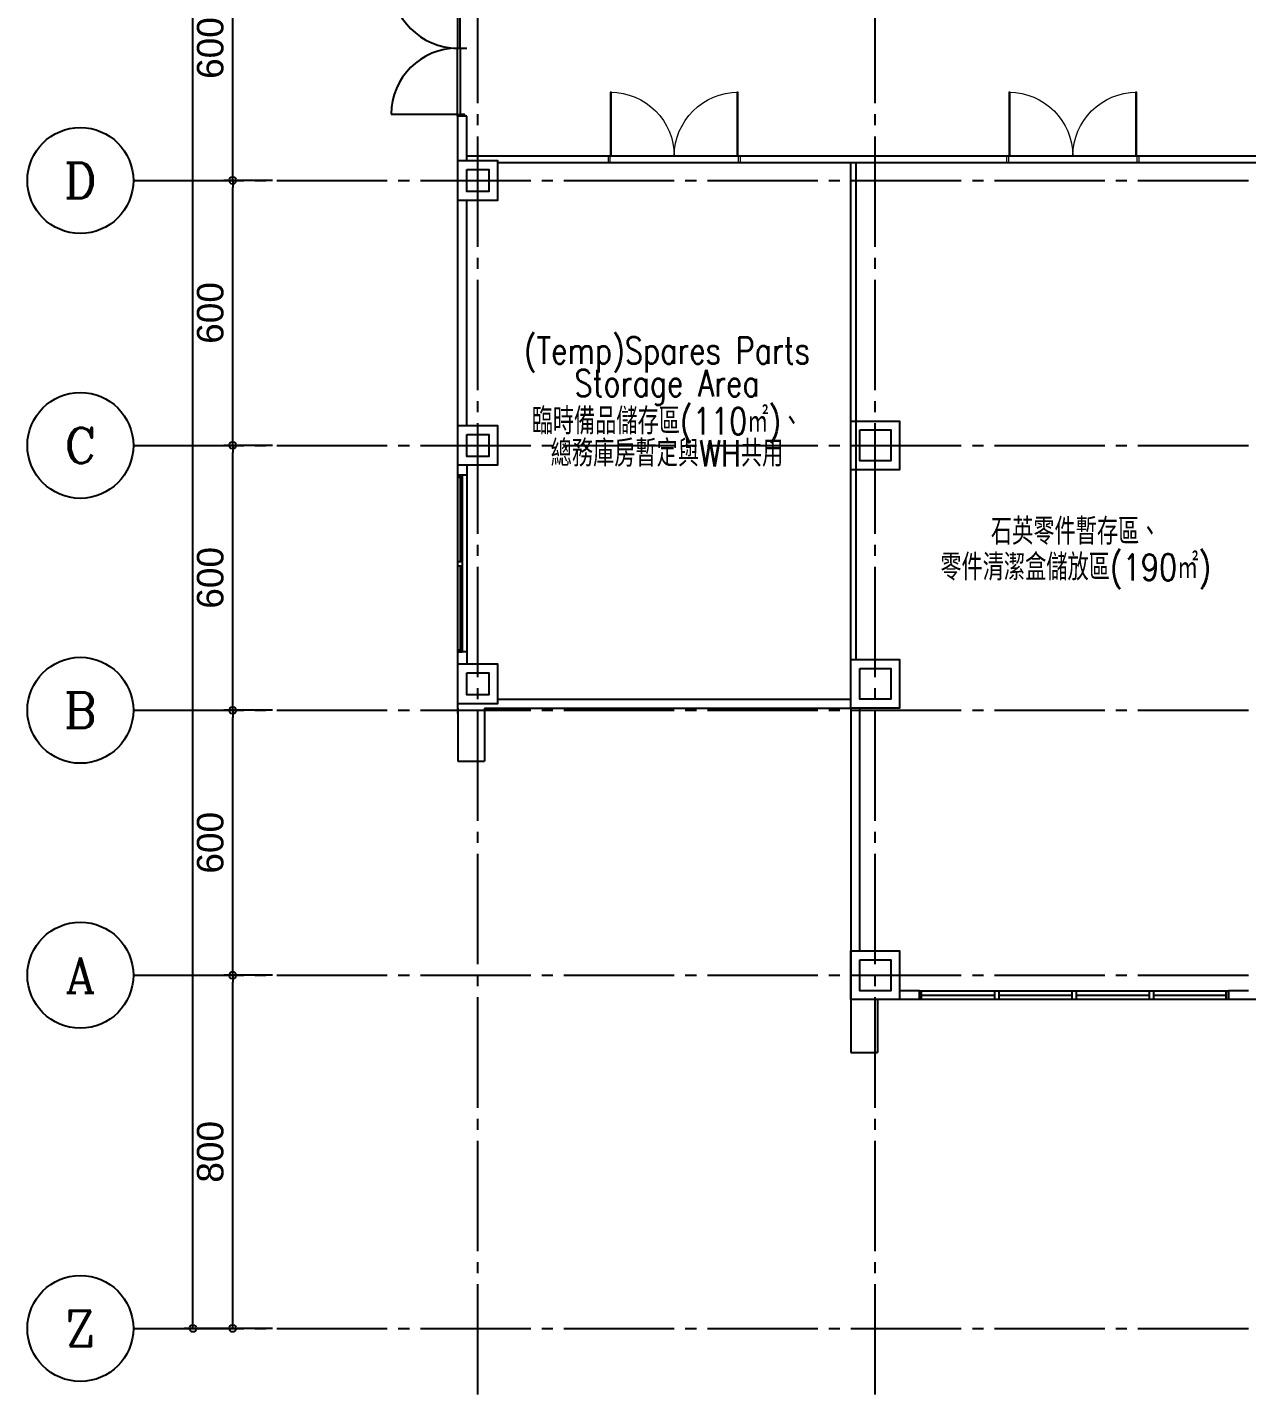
# Model space of a CAD drawing. Header units: millimetres. Extents: x -8103 to 195597, y 6477 to 112111.
# Drawn here: x -960 to 1801, y 10600 to 13697 of the extents above; entities that cross this region are included whole.
import ezdxf
from ezdxf.enums import TextEntityAlignment as Align

# ---------------------------------------------------------------- set-up
doc = ezdxf.new("R2010")
doc.units = ezdxf.units.MM
doc.header["$LTSCALE"] = 100
doc.linetypes.add('X-N-FAB-L10$0$COL-CEN-LIN', pattern=[3.25, 2.5, -0.25, 0.25, -0.25])
for name, color, linetype in [('0-XREF', 7, 'Continuous'), ('X-N-FAB-L10$0$0-MC', 8, 'Continuous'), ('X-N-FAB-L10$0$0-NC', 8, 'Continuous'), ('X-N-FAB-L10$0$08', 8, 'Continuous'), ('X-N-FAB-L10$0$A-WALL-IN', 8, 'Continuous'), ('X-N-FAB-L10$0$BEAM', 8, 'Continuous'), ('X-N-FAB-L10$0$BLOCK', 8, 'Continuous'), ('X-N-FAB-L10$0$CCL', 8, 'X-N-FAB-L10$0$COL-CEN-LIN'), ('X-N-FAB-L10$0$COL', 8, 'Continuous'), ('X-N-FAB-L10$0$COL-S', 8, 'Continuous'), ('X-N-FAB-L10$0$DOOR', 8, 'Continuous'), ('X-N-FAB-L10$0$TXT-CODE', 8, 'Continuous'), ('X-N-FAB-L10$0$WALL-RC', 8, 'Continuous'), ('X-N-FAB-L10$0$WIN-S', 8, 'Continuous')]:
    doc.layers.add(name, color=color, linetype=linetype)
doc.layers.add('X-N-FAB-L10$0$A-BLOCK', color=8, linetype='Continuous', plot=False)
doc.layers.add('X-N-FAB-L10$0$DIM', color=8, linetype='Continuous', plot=False)
doc.styles.add('X-N-FAB-L10$0$CHINA', font='simplex.shx', dxfattribs={"width": 0.75, "bigfont": 'chineset.shx'})
doc.styles.add('X-N-FAB-L10$0$COL-NUM', font='romanc')
doc.styles.add('X-N-FAB-L10$0$DimStyUse', font='romans.shx', dxfattribs={"width": 0.7})
doc.styles.add('X-N-FAB-L10$0$Gen-Text', font='arial.ttf', dxfattribs={"height": 2.5})
doc.dimstyles.new('X-N-FAB-L10$0$cirl', dxfattribs={"dimtxt": 200, "dimasz": 50, "dimexe": 50, "dimexo": 0, "dimgap": 20, "dimtad": 1, "dimdsep": 46, "dimtxsty": 'X-N-FAB-L10$0$DimStyUse', "dimblk": 'X-N-FAB-L10$0$_Origin', "dimcen": 10, "dimdle": 50, "dimclrt": 2, "dimazin": 0, "dimtfac": 1, "dimtix": 1, "dimtmove": 2, "dimatfit": 3, "dimfxl": 10, "dimtolj": 1, "dimarcsym": 0})

# ---------------------------------------------------------------- blocks, each defined once
blk = doc.blocks.new('X-N-FAB-L10$0$cn-y')
at = {"layer": 'X-N-FAB-L10$0$0-MC'}
blk.add_circle((-50, 0), 50, dxfattribs=at)
at = {"layer": 'X-N-FAB-L10$0$0-NC', "style": 'X-N-FAB-L10$0$COL-NUM'}
blk.add_attdef('GRID-Y', text='', height=50, dxfattribs=at).set_placement((-50, 0), align=Align.MIDDLE_CENTER)
blk = doc.blocks.new('X-N-FAB-L10$0$_Origin')
at = {"color": 0, "linetype": 'ByBlock', "lineweight": -2}
blk.add_line((0, 0), (-1, 0), dxfattribs=at)
blk.add_circle((0, 0), 0.5, dxfattribs=at)
blk = doc.blocks.new('*D112')
at = {"layer": 'X-N-FAB-L10$0$DIM', "color": 0, "lineweight": -2, "transparency": 16777216}
for p, q in [((-27505, 8800), (-27615, 8800)), ((-27595, 166), (-27595, 8784)), ((-27505, 150), (-27615, 150))]:
    blk.add_line(p, q, dxfattribs=at)
at = {"layer": 'X-N-FAB-L10$0$DIM', "color": 0, "lineweight": -2, "transparency": 16777216, "xscale": 16, "yscale": 16, "zscale": 16}
for p, rotation in [((-27595, 8800), 90), ((-27595, 150), 270)]:
    blk.add_blockref('X-N-FAB-L10$0$_Origin', p, dxfattribs=dict(at, rotation=rotation))
at = {"layer": 'X-N-FAB-L10$0$DIM', "color": 2, "transparency": 16777216, "insert": (-27645.6, 4475), "char_height": 2.5, "attachment_point": 5, "rotation": 90, "style": 'X-N-FAB-L10$0$Gen-Text'}
blk.add_mtext('\\A1;{\\H24x;8650}', dxfattribs=at)
blk = doc.blocks.new('*D113')
at = {"layer": 'X-N-FAB-L10$0$DIM', "color": 0, "lineweight": -2, "transparency": 16777216}
for p, q in [((-27415, 950), (-27525, 950)), ((-27505, 166), (-27505, 934)), ((-27415, 150), (-27525, 150))]:
    blk.add_line(p, q, dxfattribs=at)
at = {"layer": 'X-N-FAB-L10$0$DIM', "color": 0, "lineweight": -2, "transparency": 16777216, "xscale": 16, "yscale": 16, "zscale": 16}
for p, rotation in [((-27505, 950), 90), ((-27505, 150), 270)]:
    blk.add_blockref('X-N-FAB-L10$0$_Origin', p, dxfattribs=dict(at, rotation=rotation))
at = {"layer": 'X-N-FAB-L10$0$DIM', "color": 2, "transparency": 16777216, "insert": (-27555.6, 550), "char_height": 2.5, "attachment_point": 5, "rotation": 90, "style": 'X-N-FAB-L10$0$Gen-Text'}
blk.add_mtext('\\A1;{\\H24x;800}', dxfattribs=at)
blk = doc.blocks.new('*D114')
at = {"layer": 'X-N-FAB-L10$0$DIM', "color": 0, "lineweight": -2, "transparency": 16777216}
for p, q in [((-27415, 1550), (-27525, 1550)), ((-27505, 966), (-27505, 1534)), ((-27415, 950), (-27525, 950))]:
    blk.add_line(p, q, dxfattribs=at)
at = {"layer": 'X-N-FAB-L10$0$DIM', "color": 0, "lineweight": -2, "transparency": 16777216, "xscale": 16, "yscale": 16, "zscale": 16}
for p, rotation in [((-27505, 1550), 90), ((-27505, 950), 270)]:
    blk.add_blockref('X-N-FAB-L10$0$_Origin', p, dxfattribs=dict(at, rotation=rotation))
at = {"layer": 'X-N-FAB-L10$0$DIM', "color": 2, "transparency": 16777216, "insert": (-27555.6, 1250), "char_height": 2.5, "attachment_point": 5, "rotation": 90, "style": 'X-N-FAB-L10$0$Gen-Text'}
blk.add_mtext('\\A1;{\\H24x;600}', dxfattribs=at)
blk = doc.blocks.new('*D115')
at = {"layer": 'X-N-FAB-L10$0$DIM', "color": 0, "lineweight": -2, "transparency": 16777216}
for p, q in [((-27415, 2150), (-27525, 2150)), ((-27505, 1566), (-27505, 2134)), ((-27415, 1550), (-27525, 1550))]:
    blk.add_line(p, q, dxfattribs=at)
at = {"layer": 'X-N-FAB-L10$0$DIM', "color": 0, "lineweight": -2, "transparency": 16777216, "xscale": 16, "yscale": 16, "zscale": 16}
for p, rotation in [((-27505, 2150), 90), ((-27505, 1550), 270)]:
    blk.add_blockref('X-N-FAB-L10$0$_Origin', p, dxfattribs=dict(at, rotation=rotation))
at = {"layer": 'X-N-FAB-L10$0$DIM', "color": 2, "transparency": 16777216, "insert": (-27555.6, 1850), "char_height": 2.5, "attachment_point": 5, "rotation": 90, "style": 'X-N-FAB-L10$0$Gen-Text'}
blk.add_mtext('\\A1;{\\H24x;600}', dxfattribs=at)
blk = doc.blocks.new('*D116')
at = {"layer": 'X-N-FAB-L10$0$DIM', "color": 0, "lineweight": -2, "transparency": 16777216}
for p, q in [((-27415, 2750), (-27525, 2750)), ((-27505, 2166), (-27505, 2734)), ((-27415, 2150), (-27525, 2150))]:
    blk.add_line(p, q, dxfattribs=at)
at = {"layer": 'X-N-FAB-L10$0$DIM', "color": 0, "lineweight": -2, "transparency": 16777216, "xscale": 16, "yscale": 16, "zscale": 16}
for p, rotation in [((-27505, 2750), 90), ((-27505, 2150), 270)]:
    blk.add_blockref('X-N-FAB-L10$0$_Origin', p, dxfattribs=dict(at, rotation=rotation))
at = {"layer": 'X-N-FAB-L10$0$DIM', "color": 2, "transparency": 16777216, "insert": (-27555.6, 2450), "char_height": 2.5, "attachment_point": 5, "rotation": 90, "style": 'X-N-FAB-L10$0$Gen-Text'}
blk.add_mtext('\\A1;{\\H24x;600}', dxfattribs=at)
blk = doc.blocks.new('*D117')
at = {"layer": 'X-N-FAB-L10$0$DIM', "color": 0, "lineweight": -2, "transparency": 16777216}
for p, q in [((-27415, 3350), (-27525, 3350)), ((-27505, 2766), (-27505, 3334)), ((-27415, 2750), (-27525, 2750))]:
    blk.add_line(p, q, dxfattribs=at)
at = {"layer": 'X-N-FAB-L10$0$DIM', "color": 0, "lineweight": -2, "transparency": 16777216, "xscale": 16, "yscale": 16, "zscale": 16}
for p, rotation in [((-27505, 3350), 90), ((-27505, 2750), 270)]:
    blk.add_blockref('X-N-FAB-L10$0$_Origin', p, dxfattribs=dict(at, rotation=rotation))
at = {"layer": 'X-N-FAB-L10$0$DIM', "color": 2, "transparency": 16777216, "insert": (-27555.6, 3050), "char_height": 2.5, "attachment_point": 5, "rotation": 90, "style": 'X-N-FAB-L10$0$Gen-Text'}
blk.add_mtext('\\A1;{\\H24x;600}', dxfattribs=at)
blk = doc.blocks.new('*U90')
at = {"layer": 'X-N-FAB-L10$0$COL', "ltscale": 0.1}
blk.add_lwpolyline([(0, 0), (90, 0), (90, -90), (0, -90)], close=True, dxfattribs=at)
blk = doc.blocks.new('*U87')
at = {"layer": 'X-N-FAB-L10$0$COL', "ltscale": 0.1}
blk.add_lwpolyline([(0, 0), (110, 0), (110, -110), (0, -110)], close=True, dxfattribs=at)
blk = doc.blocks.new('X-N-FAB-L10$0$A$C5b9bb6f0')
at = {"layer": 'X-N-FAB-L10$0$08'}
for p, q in [((2684.1, 3846.3), (2694.1, 3846.3)), ((2684.1, 3446.3), (2694.1, 3446.3)), ((3729.1, 2679), (3729.1, 2659)), ((4429.1, 2679), (4429.1, 2659))]:
    blk.add_line(p, q, dxfattribs=at)
at = {"layer": 'X-N-FAB-L10$0$DOOR'}
for p, q in [((2674.1, 4814), (2704.1, 4814)), ((2533.1, 4664), (2683.1, 4664))]:
    blk.add_line(p, q, dxfattribs=at)
for points in [[(2683.1, 4965.5), (2683.1, 4814), (2689.1, 4814), (2689.1, 4965.5)], [(2683.1, 4662.5), (2683.1, 4814), (2689.1, 4814), (2689.1, 4662.5)]]:
    blk.add_lwpolyline(points, close=True, dxfattribs=at)
blk.add_lwpolyline([(2685.6, 4659.5), (2683.1, 4659.5), (2683.1, 4662), (2689.6, 4662), (2689.6, 4664), (2698.1, 4664), (2698.1, 4661.5), (2695.6, 4661.5)], dxfattribs=at)
for centre, start, end in [((2683.1, 4964), 180, 270), ((2683.1, 4664), 90, 180)]:
    blk.add_arc(centre, 150, start, end, dxfattribs=at)
at = {"layer": 'X-N-FAB-L10$0$WALL-RC'}
for p, q in [((2704.1, 4659.5), (2684.1, 4659.5)), ((2684.1, 4559), (2684.1, 4659.5)), ((2704.1, 4559), (2704.1, 4659.5)), ((2684.1, 3846.3), (2684.1, 4559)), ((2704.1, 3959), (2704.1, 4469)), ((2704.1, 3846.3), (2684.1, 3846.3)), ((2704.1, 3869), (2704.1, 3846.3)), ((2704.1, 3446.3), (2684.1, 3446.3)), ((2684.1, 3307), (2684.1, 3446.3)), ((2704.1, 3446.3), (2704.1, 3419)), ((2684.1, 3319), (2684.1, 3199)), ((2744.1, 3319), (3574.1, 3319)), ((2744.1, 3319), (2744.1, 3199)), ((2774.1, 3339), (3574.1, 3339)), ((3574.1, 3319), (3574.1, 2539)), ((3594.1, 2769), (3594.1, 3319)), ((2684.1, 3199), (2744.1, 3199)), ((3729.1, 2679), (3684.1, 2679)), ((3729.1, 2659), (3729.1, 2679)), ((4474.1, 2679), (4429.1, 2679)), ((3634.1, 2659), (3634.1, 2539)), ((3729.1, 2659), (3634.1, 2659)), ((5709.1, 2659), (4429.1, 2659)), ((3574.1, 2539), (3634.1, 2539))]:
    blk.add_line(p, q, dxfattribs=at)
at = {"layer": 'X-N-FAB-L10$0$WIN-S'}
for p, q in [((2684.1, 3446.3), (2684.1, 3846.3)), ((2694.1, 3841.3), (2684.1, 3841.3)), ((2689.1, 3841.3), (2689.1, 3651.3)), ((2694.1, 3846.3), (2694.1, 3446.3)), ((2704.1, 3846.3), (2704.1, 3446.3)), ((2684.1, 3651.3), (2694.1, 3651.3)), ((2684.1, 3641.3), (2694.1, 3641.3)), ((2689.1, 3641.3), (2689.1, 3451.3)), ((2684.1, 3451.3), (2694.1, 3451.3)), ((3729.1, 2679), (4429.1, 2679)), ((3734.1, 2659), (3734.1, 2679)), ((3734.1, 2669), (3899.1, 2669)), ((3899.1, 2679), (3899.1, 2659)), ((3909.1, 2679), (3909.1, 2659)), ((3909.1, 2669), (4074.1, 2669)), ((4074.1, 2679), (4074.1, 2659)), ((4084.1, 2679), (4084.1, 2659)), ((4084.1, 2669), (4249.1, 2669)), ((4249.1, 2679), (4249.1, 2659)), ((4259.1, 2679), (4259.1, 2659)), ((4259.1, 2669), (4424.1, 2669)), ((4424.1, 2659), (4424.1, 2679)), ((4429.1, 2659), (4429.1, 2679)), ((4429.1, 2659), (3729.1, 2659))]:
    blk.add_line(p, q, dxfattribs=at)
blk = doc.blocks.new('X-N-FAB-L10$0$萬用門(22改)-REVISED[26]_1')
at = {"layer": 'X-N-FAB-L10$0$DOOR', "color": 4, "lineweight": 0}
for p, q in [((1368.5, 6015), (1368.5, 6020)), ((1368.5, 6020), (1383.5, 6020)), ((1383.5, 6015), (1368.5, 6015)), ((1383.5, 6020), (1383.5, 6015)), ((1383.5, 6015), (1528.5, 6015)), ((1383.5, 6012), (1383.5, 6015)), ((1528.5, 6012), (1383.5, 6012)), ((1528.5, 6015), (1528.5, 6012)), ((1368.5, 5720), (1368.5, 5725)), ((1368.5, 5725), (1383.5, 5725)), ((1383.5, 5720), (1368.5, 5720)), ((1383.5, 5728), (1528.5, 5728)), ((1383.5, 5725), (1383.5, 5728)), ((1528.5, 5725), (1383.5, 5725)), ((1383.5, 5725), (1383.5, 5720)), ((1528.5, 5728), (1528.5, 5725))]:
    blk.add_line(p, q, dxfattribs=at)
for centre, start, end in [((1383.5, 6015), 270, 0), ((1383.5, 5725), 0, 90)]:
    blk.add_arc(centre, 145, start, end, dxfattribs=at)
blk = doc.blocks.new('X-N-FAB-L10$0$A$C467ba2ca')
at = {"layer": 'X-N-FAB-L10$0$CCL'}
for p, q in [((-26950, 0), (-26950, 9160)), ((-26050, 0), (-26050, 9160)), ((-27730, 2750), (360, 2750)), ((-27730, 2150), (360, 2150)), ((-27730, 1550), (360, 1550)), ((-27730, 950), (360, 950)), ((-27730, 150), (360, 150))]:
    blk.add_line(p, q, dxfattribs=at)
at = {"layer": 'X-N-FAB-L10$0$COL-S'}
for points in [[(-26975, 2775), (-26925, 2775), (-26925, 2725), (-26975, 2725)], [(-26975, 2175), (-26925, 2175), (-26925, 2125), (-26975, 2125)], [(-26085, 2185), (-26015, 2185), (-26015, 2115), (-26085, 2115)], [(-26085, 1645), (-26015, 1645), (-26015, 1575), (-26085, 1575)], [(-26975, 1635), (-26925, 1635), (-26925, 1585), (-26975, 1585)], [(-26085, 985), (-26015, 985), (-26015, 915), (-26085, 915)]]:
    blk.add_lwpolyline(points, close=True, dxfattribs=at)
at = {"layer": 'X-N-FAB-L10$0$A-BLOCK'}
ref = blk.add_blockref('X-N-FAB-L10$0$cn-y', (-27730, 2750), dxfattribs=dict(at, xscale=2.399999999999997, yscale=2.399999999999997, zscale=2.399999999999997))
ref.add_attrib('GRID-Y', 'D', dxfattribs={"layer": 'X-N-FAB-L10$0$0-NC', "height": 80, "style": 'X-N-FAB-L10$0$COL-NUM'}).set_placement((-27850, 2750), align=Align.MIDDLE_CENTER)
ref = blk.add_blockref('X-N-FAB-L10$0$cn-y', (-27730, 2150), dxfattribs=dict(at, xscale=2.399999999999997, yscale=2.399999999999997, zscale=2.399999999999997))
ref.add_attrib('GRID-Y', 'C', dxfattribs={"layer": 'X-N-FAB-L10$0$0-NC', "height": 80, "style": 'X-N-FAB-L10$0$COL-NUM'}).set_placement((-27850, 2150), align=Align.MIDDLE_CENTER)
ref = blk.add_blockref('X-N-FAB-L10$0$cn-y', (-27730, 1550), dxfattribs=dict(at, xscale=2.399999999999997, yscale=2.399999999999997, zscale=2.399999999999997))
ref.add_attrib('GRID-Y', 'B', dxfattribs={"layer": 'X-N-FAB-L10$0$0-NC', "height": 80, "style": 'X-N-FAB-L10$0$COL-NUM'}).set_placement((-27850, 1550), align=Align.MIDDLE_CENTER)
ref = blk.add_blockref('X-N-FAB-L10$0$cn-y', (-27730, 950), dxfattribs=dict(at, xscale=2.399999999999997, yscale=2.399999999999997, zscale=2.399999999999997))
ref.add_attrib('GRID-Y', 'A', dxfattribs={"layer": 'X-N-FAB-L10$0$0-NC', "height": 80, "style": 'X-N-FAB-L10$0$COL-NUM'}).set_placement((-27850, 950), align=Align.MIDDLE_CENTER)
ref = blk.add_blockref('X-N-FAB-L10$0$cn-y', (-27730, 150), dxfattribs=dict(at, xscale=2.399999999999997, yscale=2.399999999999997, zscale=2.399999999999997))
ref.add_attrib('GRID-Y', 'Z', dxfattribs={"layer": 'X-N-FAB-L10$0$0-NC', "height": 80, "style": 'X-N-FAB-L10$0$COL-NUM'}).set_placement((-27850, 150), align=Align.MIDDLE_CENTER)
at = {"layer": 'X-N-FAB-L10$0$BEAM'}
for name, p in [('*U90', (-26995, 2795)), ('*U87', (-26105, 2205)), ('*U90', (-26995, 2195)), ('*U90', (-26995, 1655)), ('*U87', (-26105, 1665)), ('*U87', (-26105, 1005))]:
    blk.add_blockref(name, p, dxfattribs=at)
at = {"layer": 'X-N-FAB-L10$0$DIM'}
for base, p1, p2, picture, middle in [((-27595, 8800), (-27505, 150), (-27505, 8800), '*D112', (-27645.634, 4475)), ((-27505, 3350), (-27415, 2750), (-27415, 3350), '*D117', (-27555.634, 3050)), ((-27505, 2750), (-27415, 2150), (-27415, 2750), '*D116', (-27555.634, 2450)), ((-27505, 2150), (-27415, 1550), (-27415, 2150), '*D115', (-27555.634, 1850)), ((-27505, 1550), (-27415, 950), (-27415, 1550), '*D114', (-27555.634, 1250)), ((-27505, 950), (-27415, 150), (-27415, 950), '*D113', (-27555.634, 550))]:
    dim = blk.add_linear_dim(base=base, p1=p1, p2=p2, angle=90, text='{\\H24x;<>}', dimstyle='X-N-FAB-L10$0$cirl', override={"dimtxt": 60, "dimasz": 16, "dimexe": 20, "dimgap": 20, "dimtxsty": 'X-N-FAB-L10$0$Gen-Text'}, dxfattribs=at)
    dim.commit()
    dim.dimension.update_dxf_attribs({"geometry": picture, "text_midpoint": middle})
blk = doc.blocks.new('X-N-FAB-L10')
at = {"layer": 'X-N-FAB-L10$0$A-WALL-IN'}
for points in [[(1910, 13405), (35, 13405)], [(1910, 13390), (105, 13390)], [(905, 12265), (905, 13390)], [(917, 12265), (917, 13390)]]:
    blk.add_lwpolyline(points, dxfattribs=at)
at = {"layer": 'X-N-FAB-L10$0$COL-S'}
for points in [[(35, 13375), (85, 13375), (85, 13325), (35, 13325)], [(35, 12235), (85, 12235), (85, 12185), (35, 12185)], [(925, 12245), (995, 12245), (995, 12175), (925, 12175)]]:
    blk.add_lwpolyline(points, close=True, dxfattribs=at)
blk.add_blockref('X-N-FAB-L10$0$A$C5b9bb6f0', (-2669.1, 8836))
at = {"layer": 'X-N-FAB-L10$0$BEAM'}
for p in [(15, 13395), (15, 12255)]:
    blk.add_blockref('*U90', p, dxfattribs=at)
at = {"layer": 'X-N-FAB-L10$0$BLOCK'}
blk.add_blockref('X-N-FAB-L10$0$A$C467ba2ca', (27010, 10600), dxfattribs=at)
at = {"layer": 'X-N-FAB-L10$0$DOOR', "lineweight": 0, "xscale": -1, "rotation": 270}
for p in [(-5365, 12021.5), (-4462.5, 12021.5)]:
    blk.add_blockref('X-N-FAB-L10$0$萬用門(22改)-REVISED[26]_1', p, dxfattribs=at)
at = {"layer": 'X-N-FAB-L10$0$TXT-CODE', "style": 'X-N-FAB-L10$0$CHINA', "width": 0.8}
for s, p in [('(Temp)Spares Parts', (488.4, 12965)), ('Storage Area', (488.4, 12891)), ('臨時備品儲存區(110㎡)、', (488.4, 12805)), ('總務庫房暫定與WH共用', (488.4, 12732)), ('石英零件暫存區、', (1414, 12555)), ('零件清潔盒儲放區(190㎡)', (1414, 12474))]:
    blk.add_text(s, height=60, dxfattribs=at).set_placement(p, align=Align.MIDDLE_CENTER)

msp = doc.modelspace()

# ---------------------------------------------------------------- block references
at = {"layer": '0-XREF'}
msp.add_blockref('X-N-FAB-L10', (0, 0), dxfattribs=at)

doc.saveas('drawing.dxf')
